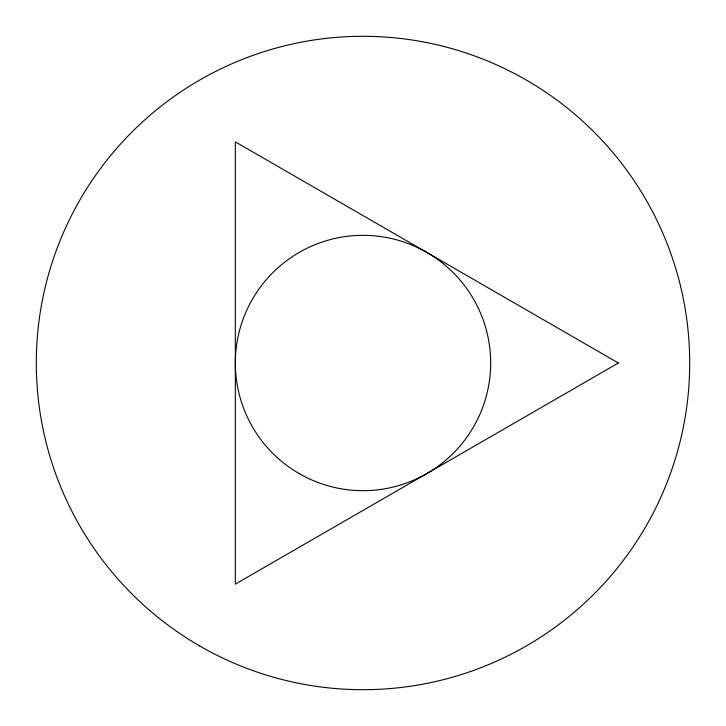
<?xml version="1.0" encoding="UTF-8"?>
<svg xmlns="http://www.w3.org/2000/svg" width="726" height="726" viewBox="0 0 726 726"><rect width="100%" height="100%" fill="white"/><g stroke="black" fill="none" stroke-linecap="round" stroke-linejoin="round"><path stroke-width="1.09" d="M618.352 363L235.324 584.14L235.324 141.86L618.352 363M299.166 473.57A127.676 127.676 0 0 0 490.676 363A127.676 127.676 0 0 0 299.166 252.43A127.676 127.676 0 0 0 299.166 473.57M199.65 645.931A326.7 326.7 0 0 0 689.7 363A326.7 326.7 0 0 0 199.65 80.069A326.7 326.7 0 0 0 199.65 645.931"/></g></svg>
